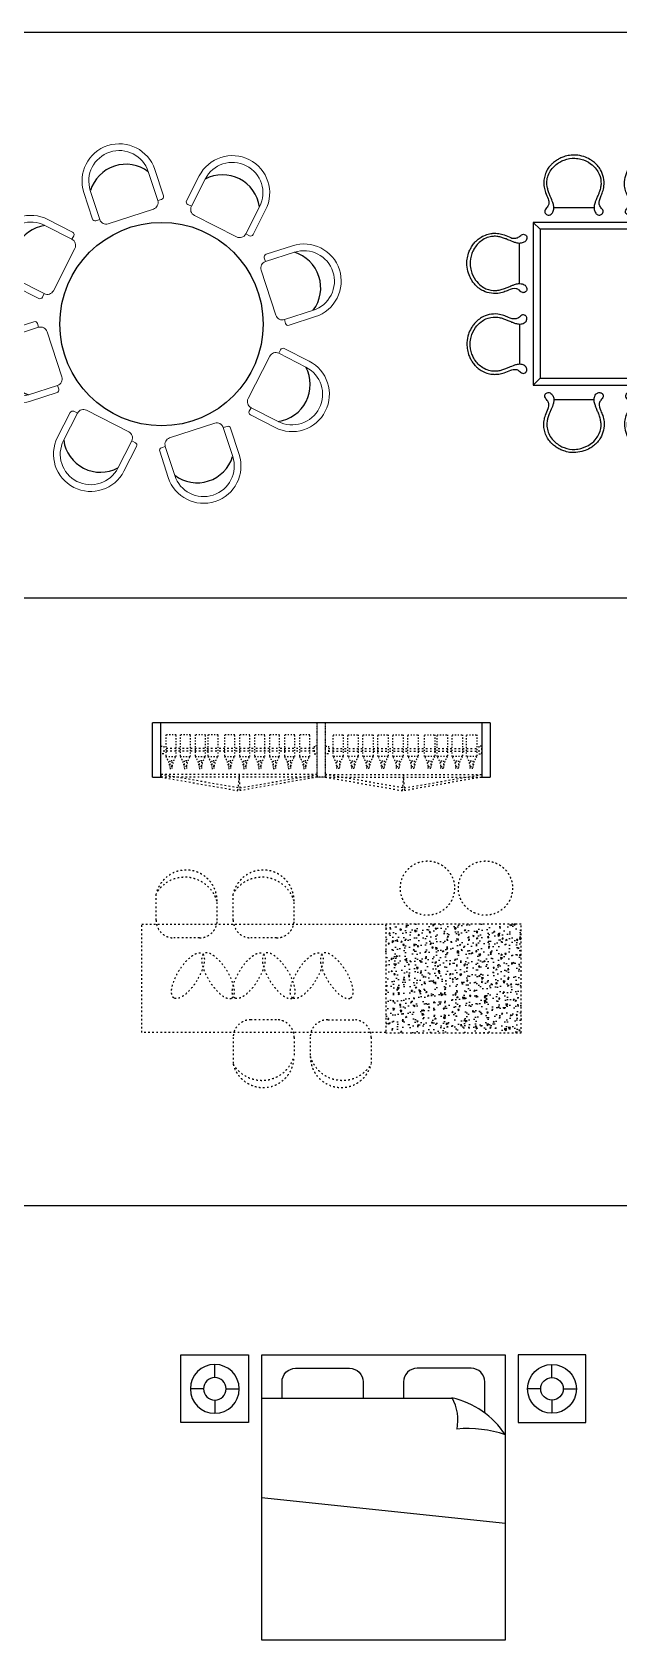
# Model space of a CAD drawing. Extents: x 185064 to 343242, y -369192 to -264966.
# Drawn here: x 213500 to 217829, y -315554 to -303696 of the extents above; entities that cross this region are included whole.
import ezdxf

# ---------------------------------------------------------------- set-up
doc = ezdxf.new("R2010")
doc.units = 0
doc.linetypes.add('ACAD_ISO03W100', pattern=[30, 12, -18])
doc.linetypes.add('HIDDENX2', pattern=[0.75, 0.5, -0.25])
doc.layers.add('1', color=7, linetype='Continuous', lineweight=0)
doc.layers.add('biaozhu', color=4, linetype='Continuous')

# ---------------------------------------------------------------- blocks, each defined once
blk = doc.blocks.new('AWETRAWT')
at = {"color": 8, "linetype": 'ACAD_ISO03W100'}
blk.add_line((-389464, 46972), (-389464, 46999), dxfattribs=at)
for points in [[(-389797, 47040), (-389568, 47040), (-389568, 46932), (-389797, 46932)], [(-389524, 46999), (-389440, 46999), (-389440, 46972), (-389524, 46972)]]:
    blk.add_lwpolyline(points, close=True, dxfattribs=at)
for centre, start, end in [((-389430, 47243), 235.7446, 262.0256), ((-389430, 46729), 97.9744, 124.2554)]:
    blk.add_arc(centre, 245, start, end, dxfattribs=at)
blk = doc.blocks.new('AWERTAWET')
at = {"layer": '1', "color": 3}
for p, q in [((768346, 35899), (768346, 35694)), ((768396, 35899), (768396, 35674)), ((768846, 35899), (768846, 35674)), ((768896, 35899), (768896, 35694)), ((768366, 35674), (768396, 35674)), ((768446, 35624), (768796, 35624)), ((768846, 35674), (768876, 35674))]:
    blk.add_line(p, q, dxfattribs=at)
for centre, radius, start, end in [((768621, 35899), 275, 90, 180), ((768621, 35899), 275, 0, 90), ((768621, 35899), 225, 90, 180), ((768621, 35899), 225, 0, 90), ((768366, 35694), 20, 180, 270), ((768876, 35694), 20, 270, 0), ((768446, 35674), 50, 180, 270), ((768796, 35674), 50, 270, 0)]:
    blk.add_arc(centre, radius, start, end, dxfattribs=at)
at = {"layer": 'biaozhu', "color": 3}
blk.add_arc((768621, 35741), 274, 34.9453, 145.0547, dxfattribs=at)
blk = doc.blocks.new('AWTRE')
at = {"color": 3}
for p, q in [((21343.7, 18316.8), (21343.7, 18397.5)), ((21274.4, 18247.5), (21193.7, 18247.5)), ((21412.9, 18247.5), (21493.7, 18247.5)), ((21343.7, 18178.3), (21343.7, 18097.5))]:
    blk.add_line(p, q, dxfattribs=at)
blk.add_circle((21343.7, 18247.5), 150, dxfattribs=at)
at = {"color": 8}
blk.add_circle((21343.7, 18247.5), 69.2, dxfattribs=at)
blk = doc.blocks.new('eeeww12')
at = {"color": 3}
for p, q in [((218398, -305099), (217198, -305099)), ((217198, -305099), (217198, -306299)), ((217248, -305149), (217198, -305099)), ((217646, -304991), (217350, -304991)), ((217945, -304991), (218242, -304991)), ((218348, -305149), (218398, -305099)), ((218398, -306299), (218398, -305099)), ((218348, -305149), (217248, -305149)), ((217248, -305149), (217248, -306249)), ((218348, -306249), (218348, -305149)), ((217097, -305550), (217097, -305253)), ((218498, -305550), (218498, -305253)), ((217097, -305849), (217097, -306145)), ((218498, -305849), (218498, -306145)), ((217198, -306299), (217248, -306249)), ((217248, -306249), (218348, -306249)), ((218348, -306249), (218398, -306299)), ((217198, -306299), (218398, -306299)), ((217646, -306407), (217350, -306407)), ((217945, -306407), (218242, -306407))]:
    blk.add_line(p, q, dxfattribs=at)
for points in [[(217706, -305036), (217704, -305038), (217699, -305042), (217688, -305046), (217676, -305044), (217666, -305039), (217658, -305030), (217651, -305018), (217647, -305001), (217646, -304979), (217653, -304955), (217662, -304930), (217673, -304906), (217684, -304878), (217694, -304848), (217701, -304802), (217692, -304751), (217661, -304701), (217618, -304659), (217561, -304632), (217493, -304623), (217439, -304631), (217391, -304654), (217358, -304678), (217328, -304710), (217306, -304750), (217297, -304792), (217298, -304829), (217306, -304859), (217315, -304886), (217328, -304917), (217341, -304947), (217351, -304981), (217349, -305009), (217337, -305036), (217309, -305050), (217286, -305036), (217281, -305018), (217288, -304999), (217306, -304984), (217314, -304961), (217313, -304942), (217304, -304915), (217288, -304882), (217278, -304844), (217275, -304814), (217276, -304783), (217285, -304747), (217301, -304709), (217322, -304681), (217344, -304659), (217367, -304642), (217394, -304626), (217427, -304612), (217466, -304603), (217517, -304601), (217568, -304610), (217611, -304630), (217655, -304660), (217695, -304703), (217719, -304767), (217723, -304825), (217712, -304872), (217693, -304914), (217677, -304956), (217696, -304991), (217713, -305006), (217714, -305023), (217711, -305031), (217707, -305035), (217706, -305036)], [(218453, -305609), (218451, -305607), (218447, -305602), (218443, -305591), (218445, -305579), (218450, -305570), (218459, -305561), (218471, -305555), (218488, -305550), (218510, -305549), (218533, -305556), (218559, -305566), (218583, -305576), (218611, -305587), (218641, -305597), (218687, -305605), (218738, -305595), (218788, -305565), (218830, -305521), (218856, -305465), (218866, -305397), (218857, -305342), (218835, -305294), (218811, -305262), (218779, -305231), (218738, -305210), (218697, -305201), (218660, -305202), (218630, -305209), (218603, -305219), (218572, -305232), (218542, -305245), (218508, -305254), (218479, -305252), (218453, -305240), (218439, -305212), (218453, -305190), (218470, -305184), (218490, -305191), (218505, -305210), (218528, -305217), (218547, -305216), (218574, -305208), (218607, -305191), (218645, -305181), (218675, -305178), (218706, -305180), (218742, -305188), (218780, -305204), (218808, -305225), (218830, -305247), (218847, -305270), (218863, -305297), (218877, -305330), (218886, -305370), (218888, -305420), (218879, -305471), (218859, -305514), (218829, -305558), (218786, -305598), (218722, -305622), (218664, -305626), (218617, -305615), (218575, -305597), (218533, -305580), (218498, -305599), (218483, -305616), (218466, -305618), (218458, -305614), (218454, -305610), (218453, -305609)], [(217143, -305789), (217144, -305791), (217149, -305797), (217152, -305807), (217150, -305819), (217145, -305829), (217136, -305837), (217124, -305844), (217107, -305849), (217085, -305849), (217062, -305843), (217036, -305833), (217012, -305822), (216984, -305811), (216954, -305801), (216908, -305794), (216857, -305804), (216807, -305834), (216765, -305878), (216739, -305934), (216729, -306002), (216738, -306056), (216760, -306104), (216784, -306137), (216816, -306167), (216857, -306189), (216898, -306198), (216935, -306197), (216965, -306189), (216992, -306180), (217023, -306167), (217053, -306154), (217087, -306144), (217116, -306146), (217142, -306159), (217156, -306186), (217142, -306209), (217125, -306214), (217105, -306207), (217090, -306189), (217067, -306182), (217048, -306183), (217021, -306191), (216988, -306208), (216950, -306218), (216920, -306220), (216889, -306219), (216853, -306211), (216815, -306194), (216787, -306173), (216765, -306151), (216748, -306129), (216732, -306101), (216718, -306069), (216709, -306029), (216707, -305979), (216716, -305927), (216736, -305884), (216766, -305840), (216809, -305800), (216874, -305776), (216931, -305772), (216979, -305784), (217020, -305802), (217062, -305818), (217097, -305799), (217112, -305782), (217129, -305781), (217137, -305784), (217142, -305788), (217143, -305789)], [(217886, -306362), (217888, -306361), (217893, -306356), (217904, -306353), (217916, -306354), (217925, -306360), (217934, -306369), (217941, -306381), (217945, -306397), (217946, -306420), (217939, -306443), (217929, -306468), (217919, -306493), (217908, -306521), (217898, -306550), (217890, -306597), (217900, -306647), (217931, -306698), (217974, -306740), (218030, -306766), (218098, -306776), (218153, -306767), (218201, -306745), (218233, -306721), (218264, -306688), (218285, -306648), (218294, -306606), (218294, -306570), (218286, -306539), (218277, -306513), (218264, -306482), (218251, -306451), (218241, -306418), (218243, -306389), (218255, -306362), (218283, -306349), (218306, -306362), (218311, -306380), (218304, -306399), (218286, -306414), (218278, -306437), (218279, -306456), (218287, -306484), (218304, -306517), (218314, -306554), (218317, -306585), (218315, -306615), (218307, -306652), (218291, -306689), (218270, -306717), (218248, -306739), (218225, -306757), (218198, -306773), (218165, -306787), (218125, -306796), (218075, -306798), (218024, -306788), (217981, -306769), (217937, -306739), (217897, -306696), (217873, -306631), (217869, -306574), (217880, -306526), (217899, -306485), (217915, -306442), (217896, -306408), (217879, -306392), (217878, -306376), (217881, -306367), (217885, -306363), (217886, -306362)]]:
    blk.add_open_spline(points, degree=3, knots=[0, 0, 0, 0, 16.510848, 40.133434, 66.470639, 86.338277, 105.021892, 138.4813, 167.774426, 208.613275, 268.83337, 313.467687, 371.901647, 426.420533, 495.992519, 559.164227, 707.54948, 791.370345, 908.657212, 1064.951639, 1155.673522, 1318.287792, 1386.875844, 1471.243445, 1558.180278, 1653.413951, 1741.02181, 1812.109357, 1869.658834, 1929.215986, 1981.201539, 2072.468866, 2127.126894, 2187.56886, 2241.701054, 2298.512893, 2349.687622, 2376.615608, 2403.942796, 2466.633665, 2513.78749, 2542.94257, 2579.035288, 2683.649929, 2764.2651, 2812.395666, 2866.739474, 2946.342133, 3036.531032, 3109.069325, 3155.436497, 3222.880807, 3280.504439, 3345.199076, 3434.227997, 3524.24186, 3644.422513, 3743.285698, 3806.032976, 3964.494389, 4085.500179, 4213.243128, 4302.938565, 4376.086368, 4491.805363, 4546.741051, 4605.113436, 4619.435284, 4645.877653, 4654.182592, 4654.182592, 4654.182592, 4654.182592], dxfattribs=at)
for points in [[(217886, -305036), (217892, -305041), (217904, -305045), (217917, -305043), (217925, -305038), (217932, -305031), (217940, -305017), (217944, -305003), (217945, -304982), (217938, -304953), (217930, -304932), (217919, -304905), (217909, -304880), (217898, -304847), (217894, -304816), (217908, -304743), (217929, -304707), (217971, -304666), (218042, -304632), (218087, -304626), (218167, -304639), (218198, -304654), (218232, -304678), (218262, -304710), (218284, -304752), (218293, -304795), (218292, -304831), (218286, -304859), (218276, -304887), (218266, -304911), (218249, -304953), (218243, -304980), (218245, -305010), (218258, -305034), (218284, -305045), (218306, -305032), (218309, -305019), (218305, -305006), (218286, -304981), (218279, -304958), (218280, -304944), (218284, -304926), (218304, -304878), (218314, -304839), (218316, -304815), (218315, -304788), (218307, -304749), (218288, -304707), (218266, -304678), (218250, -304662), (218223, -304641), (218199, -304627), (218169, -304614), (218125, -304604), (218080, -304602), (218021, -304613), (217976, -304634), (217950, -304651), (217898, -304710), (217876, -304767), (217872, -304831), (217882, -304874), (217896, -304908), (217907, -304965), (217895, -304990), (217879, -305014), (217878, -305021), (217883, -305033), (217886, -305036)], [(217143, -305609), (217147, -305603), (217151, -305592), (217149, -305579), (217144, -305570), (217138, -305563), (217123, -305555), (217109, -305551), (217089, -305550), (217059, -305557), (217039, -305565), (217012, -305576), (216986, -305586), (216953, -305597), (216922, -305601), (216849, -305588), (216813, -305566), (216772, -305524), (216739, -305454), (216732, -305409), (216745, -305328), (216760, -305297), (216784, -305263), (216816, -305234), (216859, -305211), (216901, -305202), (216937, -305203), (216965, -305210), (216993, -305219), (217017, -305229), (217060, -305246), (217086, -305253), (217116, -305250), (217140, -305238), (217151, -305211), (217138, -305190), (217125, -305186), (217112, -305190), (217087, -305209), (217064, -305216), (217050, -305216), (217032, -305211), (216984, -305191), (216945, -305181), (216921, -305179), (216894, -305180), (216855, -305189), (216814, -305207), (216785, -305229), (216768, -305245), (216747, -305272), (216733, -305297), (216720, -305327), (216710, -305370), (216708, -305415), (216720, -305474), (216740, -305519), (216757, -305545), (216817, -305598), (216873, -305619), (216937, -305623), (216981, -305613), (217014, -305599), (217071, -305588), (217096, -305600), (217120, -305617), (217127, -305617), (217139, -305612), (217143, -305609)], [(218453, -305789), (218448, -305796), (218444, -305807), (218446, -305820), (218451, -305829), (218457, -305835), (218472, -305844), (218486, -305848), (218506, -305848), (218536, -305841), (218557, -305834), (218584, -305822), (218609, -305812), (218642, -305802), (218673, -305797), (218746, -305811), (218782, -305832), (218823, -305874), (218856, -305945), (218863, -305990), (218850, -306070), (218835, -306101), (218811, -306136), (218779, -306165), (218736, -306187), (218694, -306197), (218658, -306196), (218630, -306189), (218602, -306179), (218578, -306170), (218536, -306153), (218509, -306146), (218479, -306148), (218455, -306161), (218444, -306187), (218457, -306209), (218470, -306213), (218483, -306209), (218508, -306190), (218531, -306182), (218545, -306183), (218563, -306188), (218611, -306207), (218650, -306218), (218674, -306220), (218701, -306218), (218740, -306210), (218781, -306192), (218810, -306170), (218827, -306153), (218848, -306127), (218862, -306102), (218875, -306072), (218885, -306029), (218887, -305984), (218876, -305925), (218855, -305880), (218838, -305854), (218779, -305801), (218722, -305779), (218658, -305776), (218615, -305786), (218581, -305799), (218524, -305811), (218499, -305798), (218475, -305782), (218468, -305782), (218456, -305786), (218453, -305789)], [(217706, -306362), (217699, -306357), (217688, -306354), (217675, -306356), (217667, -306360), (217660, -306367), (217652, -306382), (217648, -306396), (217647, -306416), (217654, -306445), (217662, -306466), (217673, -306493), (217683, -306519), (217693, -306552), (217698, -306583), (217684, -306656), (217663, -306692), (217621, -306733), (217550, -306766), (217505, -306773), (217425, -306760), (217394, -306745), (217360, -306720), (217330, -306688), (217308, -306646), (217299, -306603), (217300, -306568), (217306, -306540), (217316, -306512), (217326, -306488), (217343, -306445), (217349, -306419), (217347, -306389), (217334, -306365), (217308, -306354), (217286, -306367), (217283, -306380), (217287, -306393), (217305, -306418), (217313, -306440), (217312, -306455), (217308, -306472), (217288, -306521), (217278, -306560), (217276, -306584), (217277, -306611), (217285, -306650), (217304, -306691), (217325, -306720), (217342, -306737), (217368, -306757), (217393, -306772), (217423, -306784), (217466, -306795), (217511, -306796), (217570, -306785), (217616, -306765), (217642, -306747), (217694, -306688), (217716, -306632), (217720, -306568), (217710, -306524), (217696, -306490), (217685, -306434), (217697, -306409), (217713, -306385), (217714, -306378), (217709, -306365), (217706, -306362)]]:
    blk.add_spline(points, degree=3, dxfattribs=at)

msp = doc.modelspace()

# ---------------------------------------------------------------- hatches: boundary and pattern name
h = msp.add_hatch()
h.set_pattern_fill('AR-CONC', color=8, scale=15, angle=180)
h.set_pattern_definition([(230, (274239.05, -375777.16), (-107.58903, 9.41282), [11.25, -123.75]), (175, (274239.05, -375777.16), (20.8127, -112.82882), [9, -99]), (280.45144, (274230.09, -375776.37), (-86.77633, -103.416), [9.56103, -105.17132]), (226.1842, (274239.05, -375807.16), (-160.0862, 24.8279), [16.875, -185.625]), (276.63564, (274225.71, -375805.09), (-140.1993, -146.1178), [14.34155, -157.75706]), (171.18416, (274239.05, -375807.16), (-140.1993, -146.1178), [13.5, -148.5]), (201, (274224.05, -375799.66), (-89.53606, 60.39283), [11.25, -123.75]), (146, (274224.05, -375799.66), (-36.4973, -108.7725), [9, -99]), (251.45144, (274216.59, -375794.63), (-126.03336, -48.37967), [9.56103, -105.17132]), (217.5, (274239.052, -375777.158), (-1.823978, -49.934078), [0, -97.8, 0, -100.5, 0, -99.375]), (187.5, (274239.05, -375777.16), (-39.46043, -59.161757), [0, -57.3, 0, -95.55, 0, -37.875]), (147.5, (274272.502, -375777.158), (-80.073365, 3.38323), [0, -37.5, 0, -117, 0, -155.25]), (137.5, (274287.5, -375777.16), (-87.477925, -15.01575), [0, -48.75, 0, -77.7, 0, -110.25])])
h.paths.add_polyline_path([(216109, -311076), (217109, -311076), (217109, -310275), (216109, -310275)])

# ---------------------------------------------------------------- linework, layer by layer
at = {"color": 8}
for p, q in [((185064, -303696), (240053, -303696)), ((185064, -307868), (268937, -307868)), ((185064, -312350), (287702, -312350))]:
    msp.add_line(p, q, dxfattribs=at)
at = {"color": 3}
for p, q in [((216879, -308790), (214389, -308790)), ((214389, -309190), (214389, -308790)), ((214449, -309190), (214449, -308790)), ((216819, -308790), (216819, -309190)), ((216879, -308790), (216879, -309190)), ((214389, -309190), (214449, -309190)), ((216819, -309190), (216879, -309190))]:
    msp.add_line(p, q, dxfattribs=at)
at = {"color": 3, "linetype": 'HIDDENX2', "ltscale": 0.1}
for p, q in [((215604, -309190), (215604, -308790)), ((215664, -309190), (215664, -308790)), ((215664, -309190), (215604, -309190))]:
    msp.add_line(p, q, dxfattribs=at)
at = {"color": 3, "linetype": 'ACAD_ISO03W100'}
for p, q in [((215582, -308980), (214471, -308980)), ((215582, -309000), (214471, -309000)), ((215686, -308980), (216797, -308980)), ((215686, -309000), (216797, -309000)), ((215604, -309170), (214449, -309170)), ((215604, -309190), (214449, -309190)), ((215664, -309170), (216819, -309170)), ((215664, -309190), (216819, -309190)), ((214415, -310246), (214415, -310048)), ((214984, -310246), (214984, -310048)), ((214865, -310246), (214865, -310106)), ((215434, -310246), (215434, -310106)), ((214736, -310376), (214545, -310376)), ((215304, -310376), (215114, -310376)), ((215304, -310981), (215114, -310981)), ((215682, -310981), (215873, -310981)), ((214984, -311110), (214984, -311308)), ((215434, -311110), (215434, -311251)), ((215552, -311110), (215552, -311251)), ((216002, -311110), (216002, -311308))]:
    msp.add_line(p, q, dxfattribs=at)
at = {"color": 3, "ltscale": 2}
msp.add_line((215192, -314504), (216992, -314692), dxfattribs=at)
at = {"color": 3, "linetype": 'ACAD_ISO03W100'}
for points in [[(214449, -308961), (214471, -308961), (214471, -309019), (214449, -309019)], [(215604, -308961), (215582, -308961), (215582, -309019), (215604, -309019)], [(215664, -308961), (215686, -308961), (215686, -309019), (215664, -309019)], [(216819, -308961), (216797, -308961), (216797, -309019), (216819, -309019)], [(214449, -309190), (215018, -309290), (215021, -309270), (214452, -309171)], [(215605, -309190), (215036, -309290), (215033, -309270), (215602, -309171)], [(215663, -309190), (216232, -309290), (216235, -309270), (215666, -309171)], [(216819, -309190), (216250, -309290), (216247, -309270), (216816, -309171)], [(216109, -310275), (216109, -311075), (214309, -311075), (214309, -310275)], [(217109, -310275), (216109, -310275), (216109, -311076), (217109, -311076)]]:
    msp.add_lwpolyline(points, close=True, dxfattribs=at)
at = {"color": 3}
for points in [[(215098, -313951), (214598, -313951), (214598, -313451), (215098, -313451)], [(217086, -313951), (217586, -313951), (217586, -313451), (217086, -313451)]]:
    msp.add_lwpolyline(points, close=True, dxfattribs=at)
at = {"color": 3, "ltscale": 2}
msp.add_lwpolyline([(215192, -315554), (216992, -315554), (216992, -313454), (215192, -313454)], close=True, dxfattribs=at)
for points in [[(215344, -313770), (215344, -313651, -0.414214), (215444, -313551), (215843, -313551, -0.414214), (215943, -313651), (215943, -313770)], [(216840, -313881), (216840, -313651, 0.414214), (216740, -313551), (216341, -313551, 0.414214), (216241, -313651), (216241, -313770)]]:
    msp.add_lwpolyline(points, format="xyb", dxfattribs=at)
msp.add_lwpolyline([(215192, -313770), (216598, -313770)], dxfattribs=at)
at = {"color": 3}
msp.add_circle((214455, -305849), 750, dxfattribs=at)
at = {"color": 3, "linetype": 'ACAD_ISO03W100'}
for centre in [(216417, -310009), (216845, -310009)]:
    msp.add_circle(centre, 200, dxfattribs=at)
for centre, radius, start, end in [((214532, -309195), 495, 348.9293, 2.8103), ((215523, -309195), 495, 177.1897, 191.0707), ((215745, -309195), 495, 348.9293, 2.8103), ((216736, -309195), 495, 177.1897, 191.0707), ((214637, -310104), 228, 359.5664, 165.7439), ((214627, -310177), 248, 16.7466, 148.5637), ((215205, -310104), 228, 359.5664, 165.7439), ((215196, -310177), 248, 16.7466, 148.5637), ((214545, -310246), 130, 180, 270), ((214736, -310246), 130, 270, 0), ((215114, -310246), 130, 180, 270), ((215304, -310246), 130, 270, 0), ((215114, -311110), 130, 90, 180), ((215304, -311110), 130, 0, 90), ((215682, -311110), 130, 90, 180), ((215873, -311110), 130, 0, 90), ((215196, -311179), 248, 211.4363, 343.2534), ((215205, -311252), 228, 194.2561, 0.4336), ((215790, -311179), 248, 196.7466, 328.5637), ((215781, -311252), 228, 179.5664, 345.7439)]:
    msp.add_arc(centre, radius, start, end, dxfattribs=at)
at = {"color": 3, "ltscale": 2}
for centre, radius, start, end in [((216458, -314393), 639, 33.3219, 77.3603), ((216314, -313933), 328, 348.3957, 29.9015), ((216715, -314844), 849, 70.938, 95.3938)]:
    msp.add_arc(centre, radius, start, end, dxfattribs=at)
at = {"color": 3, "linetype": 'ACAD_ISO03W100'}
for centre in [(214650, -310655), (215098, -310655), (215526, -310655)]:
    msp.add_ellipse(centre, major_axis=(-103, -164), ratio=0.387916, dxfattribs=at)
at = {"color": 3, "linetype": 'ACAD_ISO03W100', "extrusion": (0, 0, -1)}
for centre in [(214872, -310655), (215320, -310655), (215748, -310655)]:
    msp.add_ellipse(centre, major_axis=(103, -164), ratio=0.387916, dxfattribs=at)

# ---------------------------------------------------------------- block references
for p, rotation in [((-505765, -576453), 18.00000000001942), ((-486166, 12079), 333.0000000000194), ((-103469, -1006466), 63.0000000000194), ((-56153, 414376), 288.0000000000194), ((485063, -1026065), 108.0000000000193), ((532379, 394777), 243.0000000000194), ((915077, -623769), 153.0000000000194), ((934675, -35237), 198.0000000000193)]:
    msp.add_blockref('AWERTAWET', p, dxfattribs=dict(rotation=rotation))
at = {"color": 8}
msp.add_blockref('eeeww12', (0, 0), dxfattribs=at)
at = {"color": 3}
for name, p, xscale, yscale, zscale, rotation in [('AWETRAWT', (247415, -581736), -0.7, 0.7, 0.7, 90), ('AWETRAWT', (247521, -581736), -0.7, 0.7, 0.7, 90), ('AWETRAWT', (247632, -581736), -0.7, 0.7, 0.7, 90), ('AWETRAWT', (247725, -581736), -0.7, 0.7, 0.7, 90), ('AWETRAWT', (247848, -581736), -0.7, 0.7, 0.7, 90), ('AWETRAWT', (247959, -581736), -0.7, 0.7, 0.7, 90), ('AWETRAWT', (248070, -581736), -0.7, 0.7, 0.7, 90), ('AWETRAWT', (248179, -581736), -0.7, 0.7, 0.7, 90), ('AWETRAWT', (248290, -581736), -0.7, 0.7, 0.7, 90), ('AWETRAWT', (248401, -581736), -0.7, 0.7, 0.7, 90), ('AWETRAWT', (182868, -581736), 0.7, 0.7, 0.7, 270), ('AWETRAWT', (182978, -581736), 0.7, 0.7, 0.7, 270), ('AWETRAWT', (183089, -581736), 0.7, 0.7, 0.7, 270), ('AWETRAWT', (183199, -581736), 0.7, 0.7, 0.7, 270), ('AWETRAWT', (183309, -581736), 0.7, 0.7, 0.7, 270), ('AWETRAWT', (183420, -581736), 0.7, 0.7, 0.7, 270), ('AWETRAWT', (183543, -581736), 0.7, 0.7, 0.7, 270), ('AWETRAWT', (183636, -581736), 0.7, 0.7, 0.7, 270), ('AWETRAWT', (183747, -581736), 0.7, 0.7, 0.7, 270), ('AWETRAWT', (183853, -581736), 0.7, 0.7, 0.7, 270), ('AWTRE', (236745, -288090), -1.199999999999999, 1.199999999999999, 1.199999999999999, 90), ('AWTRE', (195439, -288090), 1.199999999999999, 1.199999999999999, 1.199999999999999, 270)]:
    msp.add_blockref(name, p, dxfattribs=dict(at, xscale=xscale, yscale=yscale, zscale=zscale, rotation=rotation))

doc.saveas('drawing.dxf')
